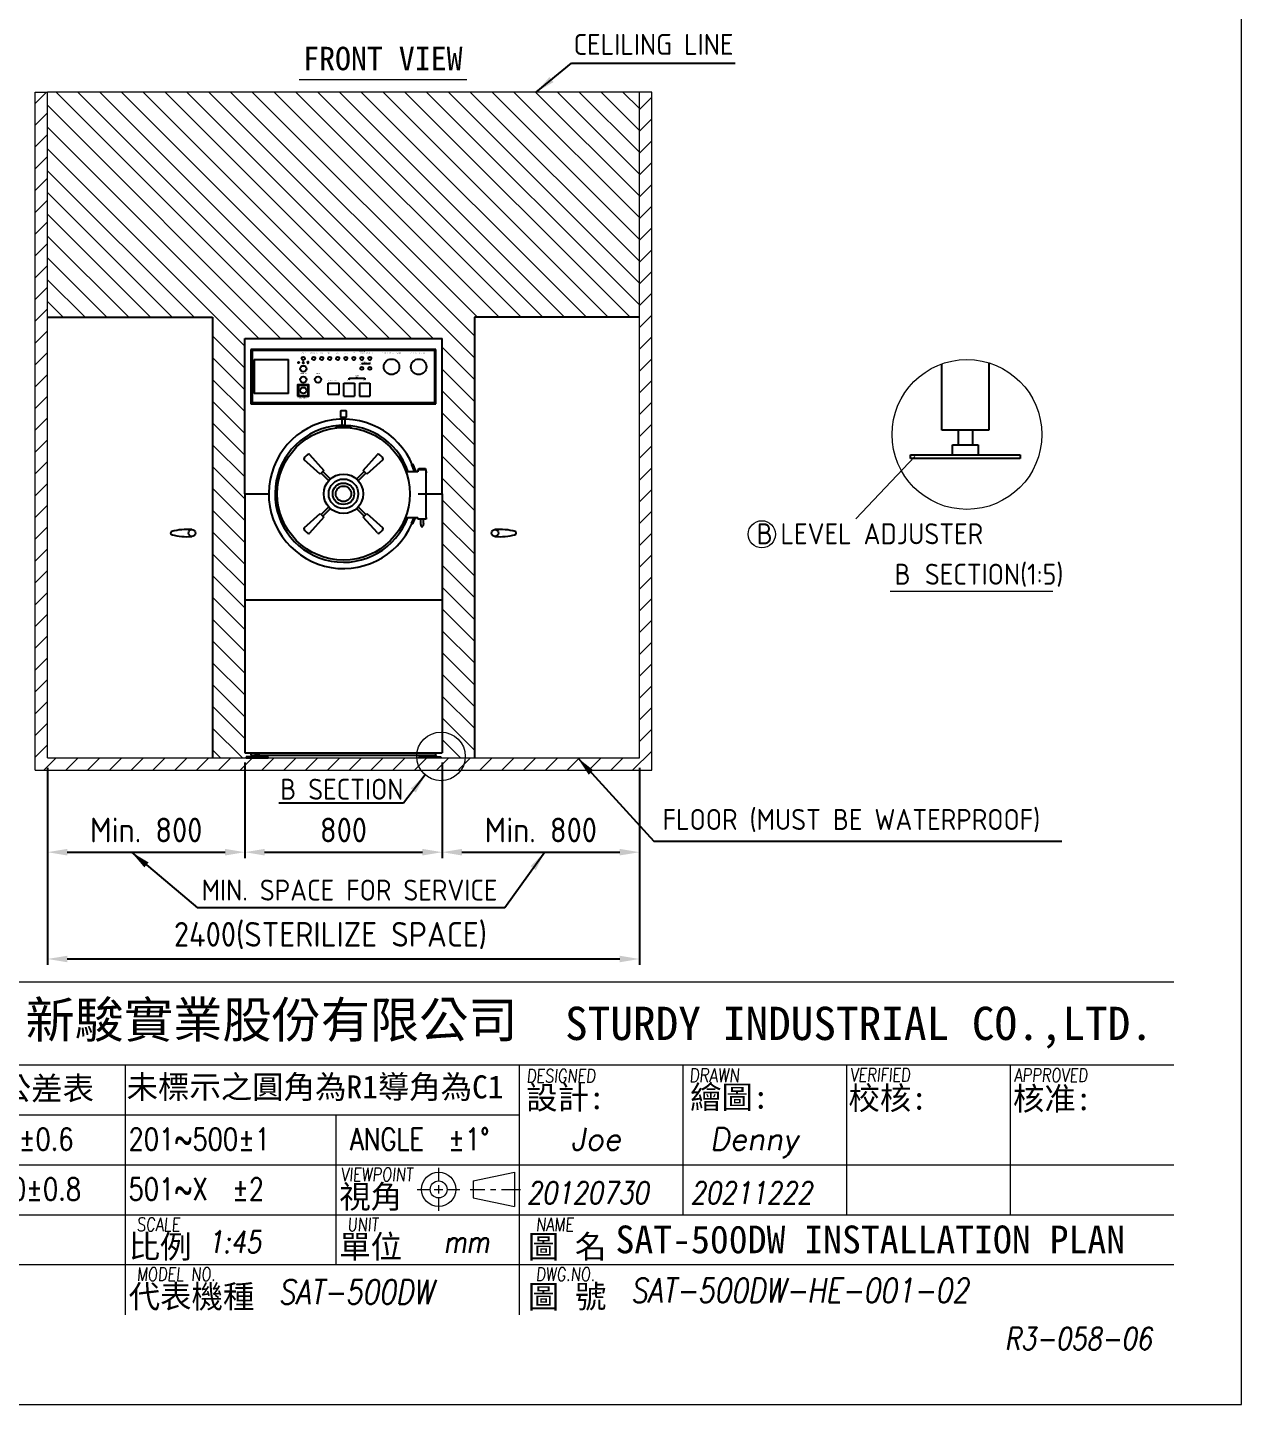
# Model space of a CAD drawing. Header units: millimetres. Extents: x -407643 to 27201, y 0 to 28520.
# Drawn here: x 22279 to 27201, y 0 to 5583 of the extents above; entities that cross this region are included whole.
import ezdxf
from ezdxf.enums import TextEntityAlignment as Align

# ---------------------------------------------------------------- set-up
doc = ezdxf.new("R2010")
doc.units = ezdxf.units.MM
doc.header["$MEASUREMENT"] = 0
doc.linetypes.add('HIDDEN', pattern=[9.525, 6.35, -3.175])
doc.layers.get('0').update_dxf_attribs({"lineweight": 25})
for name, color, linetype, lineweight in [('D', 3, 'Continuous', 13), ('F', 7, 'Continuous', 15), ('H', 2, 'HIDDEN', 15), ('S', 4, 'Continuous', 15), ('T', 4, 'Continuous', 15)]:
    doc.layers.add(name, color=color, linetype=linetype, lineweight=lineweight)
doc.styles.add('2', font='ARIAL.TTF')
doc.styles.get("Standard").update_dxf_attribs({"font": 'KAIU.TTF'})
doc.styles.add('STU25', font='isocp2.shx')
doc.styles.add('Text', font='romans.shx', dxfattribs={"width": 0.8, "oblique": 10})
doc.dimstyles.new('STU25', dxfattribs={"dimscale": 40, "dimtxt": 2.5, "dimasz": 2, "dimexe": 0.6, "dimexo": 1, "dimgap": 1, "dimtad": 1, "dimdsep": 46, "dimtxsty": 'STU25', "dimcen": 2, "dimazin": 2, "dimtfac": 1, "dimtmove": 0, "dimatfit": 3, "dimfxl": 0, "dimtolj": 1, "dimtzin": 0, "dimarcsym": 0})
doc.dimstyles.new('STU25$7', dxfattribs={"dimscale": 40, "dimtxt": 2.5, "dimasz": 2, "dimexe": 1.25, "dimexo": 0.625, "dimgap": 1, "dimtad": 0, "dimdec": 4, "dimdsep": 46, "dimtxsty": 'STU25', "dimcen": 2.5, "dimazin": 2, "dimtfac": 1, "dimtdec": 4, "dimtmove": 0, "dimatfit": 3, "dimfxl": 0, "dimtolj": 1, "dimtzin": 0, "dimarcsym": 0})

# ---------------------------------------------------------------- blocks, each defined once
blk = doc.blocks.new('*D5')
at = {"layer": 'D', "color": 0, "lineweight": -2}
for p, q in [((23960.2, 2602.7), (23960.2, 2215.5)), ((24760.2, 2581.7), (24760.2, 2215.5)), ((24040.2, 2239.5), (24680.2, 2239.5))]:
    blk.add_line(p, q, dxfattribs=at)
at = {"layer": 'D', "color": 0}
for points in [[(24040.2, 2252.8), (24040.2, 2226.2), (23960.2, 2239.5)], [(24680.2, 2226.2), (24680.2, 2252.8), (24760.2, 2239.5)]]:
    blk.add_solid(points, dxfattribs=at)
at = {"layer": 'Defpoints', "color": 0}
for p in [(23960.2, 2642.7), (24760.2, 2621.7), (24760.2, 2239.5)]:
    blk.add_point(p, dxfattribs=at)
at = {"layer": 'D', "color": 0, "insert": (24360.2, 2329.5), "char_height": 100, "attachment_point": 5, "style": 'STU25'}
blk.add_mtext('\\A1;Min. 800', dxfattribs=at)
blk = doc.blocks.new('*D4')
at = {"layer": 'D', "color": 0, "lineweight": -2}
for p, q in [((22360.2, 2581.7), (22360.2, 2215.5)), ((23160.2, 2602.7), (23160.2, 2215.5)), ((22440.2, 2239.5), (23080.2, 2239.5))]:
    blk.add_line(p, q, dxfattribs=at)
at = {"layer": 'D', "color": 0}
for points in [[(22440.2, 2252.8), (22440.2, 2226.2), (22360.2, 2239.5)], [(23080.2, 2226.2), (23080.2, 2252.8), (23160.2, 2239.5)]]:
    blk.add_solid(points, dxfattribs=at)
at = {"layer": 'Defpoints', "color": 0}
for p in [(23160.2, 2642.7), (22360.2, 2621.7), (23160.2, 2239.5)]:
    blk.add_point(p, dxfattribs=at)
at = {"layer": 'D', "color": 0, "insert": (22760.2, 2329.5), "char_height": 100, "attachment_point": 5, "style": 'STU25'}
blk.add_mtext('\\A1;Min. 800', dxfattribs=at)
blk = doc.blocks.new('*D14')
at = {"layer": 'D', "color": 0, "lineweight": -2}
for p, q in [((23160.2, 2602.7), (23160.2, 2215.5)), ((23960.2, 2602.7), (23960.2, 2215.5)), ((23240.2, 2239.5), (23880.2, 2239.5))]:
    blk.add_line(p, q, dxfattribs=at)
at = {"layer": 'D', "color": 0}
for points in [[(23240.2, 2252.8), (23240.2, 2226.2), (23160.2, 2239.5)], [(23880.2, 2226.2), (23880.2, 2252.8), (23960.2, 2239.5)]]:
    blk.add_solid(points, dxfattribs=at)
at = {"layer": 'Defpoints', "color": 0}
for p in [(23160.2, 2642.7), (23960.2, 2642.7), (23960.2, 2239.5)]:
    blk.add_point(p, dxfattribs=at)
at = {"layer": 'D', "color": 0, "insert": (23560.2, 2329.5), "char_height": 100, "attachment_point": 5, "style": 'STU25'}
blk.add_mtext('\\A1;800', dxfattribs=at)
blk = doc.blocks.new('*D18')
at = {"layer": 'D', "color": 0, "lineweight": -2}
for p, q in [((22360.2, 2581.7), (22360.2, 1782.4)), ((24760.2, 2581.7), (24760.2, 1782.4)), ((22440.2, 1806.4), (24680.2, 1806.4))]:
    blk.add_line(p, q, dxfattribs=at)
at = {"layer": 'D', "color": 0}
for points in [[(22440.2, 1819.7), (22440.2, 1793.1), (22360.2, 1806.4)], [(24680.2, 1793.1), (24680.2, 1819.7), (24760.2, 1806.4)]]:
    blk.add_solid(points, dxfattribs=at)
at = {"layer": 'Defpoints', "color": 0}
for p in [(22360.2, 2621.7), (24760.2, 2621.7), (24760.2, 1806.4)]:
    blk.add_point(p, dxfattribs=at)
at = {"layer": 'D', "color": 0, "insert": (22872.6, 1956.4), "char_height": 100, "attachment_point": 1, "style": 'STU25'}
blk.add_mtext('\\A1;2400(STERILIZE SPACE)', dxfattribs=at)
blk = doc.blocks.new('新駿LOGO')
at = {"attachment_point": 1, "style": 'STU25'}
for s, insert, char_height in [('{\\f標楷體|b0|i0|c136|p65;新駿實業股份有限公司}', (-504.12, -439.33), 3.25), ('{\\f標楷體|b0|i0|c136|p65;STURDY\\H0.9667x; \\H1.034x;INDUSTRIAL CO.,LTD.}', (-455.51, -439.78), 3)]:
    blk.add_mtext(s, dxfattribs=dict(at, insert=insert, char_height=char_height))
blk = doc.blocks.new('H421')
at = {"layer": 'F', "color": 7}
for p, q in [((155.91, 38.09), (286.91, 38.09)), ((211.36, 38.09), (286.91, 38.09)), ((155.91, 30.59), (286.91, 30.59)), ((192.41, 30.59), (192.41, 17.09)), ((242.66, 30.59), (242.66, 17.09)), ((257.41, 30.59), (257.41, 17.09)), ((272.16, 30.59), (272.16, 17.09)), ((155.91, 26.09), (227.91, 26.09)), ((211.41, 26.09), (211.41, 17.09)), ((155.91, 21.59), (286.91, 21.59)), ((214.91, 21.59), (286.91, 21.59)), ((227.91, 21.59), (286.91, 21.59)), ((155.91, 17.09), (286.91, 17.09)), ((211.41, 17.09), (211.41, 12.59)), ((227.91, 17.09), (227.91, 8.09)), ((286.91, 12.59), (155.91, 12.59))]:
    blk.add_line(p, q, dxfattribs=at)
at = {"layer": 'F'}
for p, q in [((227.91, 30.59), (227.91, 17.09)), ((192.41, 17.09), (192.41, 8.09))]:
    blk.add_line(p, q, dxfattribs=at)
at = {"layer": 'F', "color": 0}
for p, q in [((220.66, 21.32), (220.66, 20.14)), ((223.77, 20.14), (227.5, 20.92)), ((223.77, 20.14), (223.77, 18.62)), ((227.5, 20.92), (227.5, 17.84)), ((218.72, 19.38), (219.89, 19.38)), ((220.27, 19.38), (221.04, 19.38)), ((220.66, 19.77), (220.66, 19)), ((220.66, 18.62), (220.66, 17.45)), ((221.42, 19.38), (222.57, 19.38)), ((223.49, 19.38), (224.81, 19.38)), ((223.77, 18.62), (227.5, 17.84)), ((225.34, 19.38), (225.81, 19.38)), ((226.31, 19.38), (228.03, 19.38))]:
    blk.add_line(p, q, dxfattribs=at)
for radius in [1.54, 0.762]:
    blk.add_circle((220.66, 19.38), radius, dxfattribs=at)
blk.add_blockref('新駿LOGO', (687.56, 475.62))
at = {"layer": 'F', "lineweight": -3}
for s, height, p in [('未標註者一般公差表', 2.076, (164.12, 27.45)), ('未標示之圓角為R1導角為C1', 2.0757, (192.54, 27.58)), ('設計:', 2.076, (228.54, 26.61)), ('繪圖:', 2.076, (243.32, 26.66)), ('校核:', 2.076, (257.59, 26.57)), ('核准:', 2.076, (272.41, 26.52)), ('視角', 2.076, (211.71, 17.69)), ('比例', 2.076, (192.73, 13.19)), ('單位', 2.076, (211.71, 13.19)), ('圖 名', 2.076, (228.7, 13.19)), ('代表機種', 2.076, (192.73, 8.69)), ('圖 號', 2.076, (228.7, 8.69))]:
    blk.add_text(s, height=height, dxfattribs=at).set_placement(p)
at = {"layer": 'F', "color": 1, "lineweight": 15, "style": 'Text', "oblique": 5, "width": 0.8}
for s, height, p in [('DESIGNED', 1.2, (228.57, 29.01)), ('DRAWN', 1.245, (243.23, 29.03)), ('VERIFIED', 1.2, (257.72, 29.09)), ('APPROVED', 1.2, (272.5, 29.06)), ('VIEWPOINT', 1.2, (211.83, 20.13)), ('SCALE', 1.2, (193.44, 15.63)), ('UNIT', 1.2, (212.42, 15.63)), ('NAME', 1.2, (229.41, 15.63)), ('MODEL NO.', 1.2, (193.44, 11.13)), ('DWG.NO.', 1.2, (229.41, 11.13))]:
    blk.add_text(s, height=height, dxfattribs=at).set_placement(p)
at = {"layer": 'F', "lineweight": 20, "style": 'Text', "width": 0.8}
for s, p in [('51~100±0.6', (174.32, 22.91)), ('201~500±1', (192.72, 22.91)), ('ANGLE  ±1%%D', (212.68, 22.91)), ('101~200±0.8', (173.63, 18.41)), ('501~X  ±2', (192.72, 18.41))]:
    blk.add_text(s, height=2, dxfattribs=at).set_placement(p)

msp = doc.modelspace()

# ---------------------------------------------------------------- hatches: boundary and pattern name
h = msp.add_hatch(color=256)
h.paths.add_polyline_path([(23190.17, 4273.206), (23190.17, 4063.206), (23930.17, 4063.206), (23930.17, 4273.206)], flags=16)
h.paths.add_polyline_path([(23185.17, 4278.206), (23185.17, 4058.206), (23935.17, 4058.206), (23935.17, 4278.206)])
h = msp.add_hatch(color=256)
h.paths.add_polyline_path([(23420.17, 4134.706), (23374.17, 4134.706), (23374.17, 4088.706), (23420.17, 4088.706)])
h.paths.add_polyline_path([(23377.17, 4091.706), (23417.17, 4091.706), (23417.17, 4131.706), (23377.17, 4131.706)], flags=16)
at = {"linetype": 'Continuous'}
for points in [[(23191.882, 2624.706), (23194.778, 2627.602), (23194.778, 2624.706)], [(23215.563, 2624.706), (23218.459, 2624.706), (23215.563, 2627.602)], [(23904.778, 2624.706), (23901.882, 2624.706), (23904.778, 2627.602)], [(23928.459, 2624.706), (23925.563, 2627.602), (23925.563, 2624.706)]]:
    msp.add_hatch(color=256, dxfattribs=at).paths.add_polyline_path(points)
at = {"layer": 'D'}
h = msp.add_hatch(dxfattribs=at)
h.set_pattern_fill('ANSI31', color=256, scale=500, angle=90, style=0)
h.set_pattern_definition([(135, (14016.34, 0), (-44.19417, -44.19417), [])])
h.paths.add_polyline_path([(23960.17, 4322.706), (23960.17, 3692.706), (23960.17, 3262.706), (23960.17, 2642.706), (23935.17, 2642.706), (23935.17, 2632.706), (23925.563, 2632.706), (23925.563, 2624.706), (23959.67, 2624.706), (23959.67, 2621.706), (24090.955, 2621.706), (24090.955, 4408.641), (24760.17, 4408.641), (24760.17, 5321.706), (22360.17, 5321.706), (22360.17, 4408.641), (23029.386, 4408.641), (23029.386, 2621.706), (23160.67, 2621.706), (23160.67, 2624.706), (23194.778, 2624.706), (23194.778, 2632.706), (23185.17, 2632.706), (23185.17, 2642.706), (23160.17, 2642.706), (23160.17, 3262.706), (23160.17, 3692.706), (23160.17, 4322.706)])
at = {"layer": 'H', "ltscale": 5}
h = msp.add_hatch(dxfattribs=at)
h.set_pattern_fill('ANSI31', color=256, scale=500, style=0)
h.set_pattern_definition([(45, (240559.74, 23237.635), (-44.194174, 44.194174), [])])
h.paths.add_polyline_path([(24810.17, 2571.706), (24810.17, 5321.706), (24760.17, 5321.706), (24760.17, 2621.706), (22360.17, 2621.706), (22360.17, 5321.706), (22310.17, 5321.706), (22310.17, 2571.706)])
h.paths.add_polyline_path([(24810.17, 5321.706), (24760.17, 5321.706)], flags=16)
h.paths.add_polyline_path([(22310.17, 5321.706), (22360.17, 5321.706)], flags=16)

# ---------------------------------------------------------------- linework, layer by layer
for p, q in [((22360.17, 4408.641), (23029.386, 4408.641)), ((23029.386, 4408.641), (23029.386, 2621.706)), ((24090.955, 4408.641), (24090.955, 2621.706)), ((24760.17, 4408.641), (24090.955, 4408.641)), ((23160.17, 3692.706), (23160.17, 4322.706)), ((23160.17, 4322.706), (23960.17, 4322.706)), ((23960.17, 3692.706), (23960.17, 4322.706)), ((23185.17, 4278.206), (23185.17, 4058.206)), ((23935.17, 4278.206), (23185.17, 4278.206)), ((23190.17, 4273.206), (23190.17, 4063.206)), ((23930.17, 4273.206), (23190.17, 4273.206)), ((23930.17, 4063.206), (23930.17, 4273.206)), ((23935.17, 4058.206), (23935.17, 4278.206)), ((23198.67, 4237.206), (23198.67, 4099.206)), ((23198.67, 4237.206), (23336.67, 4237.206)), ((23336.67, 4099.206), (23336.67, 4237.206)), ((23375.582, 4225.888), (23375.582, 4222.888)), ((23377.182, 4225.206), (23375.582, 4225.888)), ((23375.582, 4225.888), (23376.248, 4225.888)), ((23377.182, 4223.706), (23375.582, 4224.388)), ((23377.182, 4222.206), (23375.582, 4222.888)), ((23376.382, 4225.547), (23376.382, 4222.547)), ((23377.182, 4225.206), (23377.182, 4222.206)), ((23378.186, 4225.206), (23377.182, 4225.206)), ((23381.182, 4223.706), (23377.182, 4223.706)), ((23381.182, 4222.206), (23377.182, 4222.206)), ((23378.23, 4225.283), (23377.523, 4224.051)), ((23377.523, 4224.051), (23377.791, 4223.841)), ((23377.791, 4223.841), (23378.378, 4225.243)), ((23378.401, 4225.206), (23378.363, 4225.206)), ((23378.382, 4225.243), (23379.182, 4223.706)), ((23379.578, 4223.872), (23378.539, 4225.286)), ((23381.182, 4225.206), (23378.598, 4225.206)), ((23379.182, 4224.411), (23379.182, 4225.206)), ((23379.182, 4223.706), (23379.578, 4223.872)), ((23379.182, 4222.206), (23379.182, 4223.706)), ((23381.182, 4225.206), (23380.199, 4225.625)), ((23381.182, 4222.206), (23381.182, 4225.206)), ((23413.682, 4225.194), (23413.682, 4224.694)), ((23413.687, 4225.354), (23414.717, 4226.384)), ((23415.94, 4222.206), (23413.694, 4224.452)), ((23417.164, 4222.395), (23413.757, 4225.802)), ((23413.78, 4224), (23416.164, 4226.384)), ((23413.984, 4226.384), (23418.381, 4226.384)), ((23414.327, 4223.018), (23417.693, 4226.384)), ((23418.037, 4223.018), (23414.671, 4226.384)), ((23414.932, 4227.63), (23414.932, 4228.558)), ((23415.2, 4222.395), (23418.607, 4225.802)), ((23418.584, 4224), (23416.2, 4226.384)), ((23416.424, 4222.206), (23418.67, 4224.452)), ((23417.432, 4227.63), (23417.432, 4228.558)), ((23418.677, 4225.354), (23417.647, 4226.384)), ((23418.68, 4224.794), (23418.682, 4225.194)), ((23634.67, 4221.542), (23634.67, 4219.542)), ((23634.67, 4221.542), (23667.17, 4221.542)), ((23650.92, 4223.542), (23650.92, 4221.542)), ((23667.17, 4221.542), (23667.17, 4219.542)), ((23497.67, 4141.706), (23542.67, 4141.706)), ((23497.67, 4096.706), (23497.67, 4141.706)), ((23542.67, 4096.706), (23542.67, 4141.706)), ((23561.82, 4089.206), (23561.82, 4141.706)), ((23561.82, 4141.706), (23604.52, 4141.706)), ((23583.67, 4156.886), (23583.67, 4161.886)), ((23583.67, 4161.886), (23646.17, 4161.886)), ((23604.52, 4141.706), (23604.52, 4089.206)), ((23614.92, 4161.886), (23614.92, 4166.886)), ((23624.82, 4141.706), (23624.82, 4089.206)), ((23624.82, 4141.706), (23667.52, 4141.706)), ((23646.17, 4161.886), (23646.17, 4156.886)), ((23667.52, 4141.706), (23667.52, 4089.206)), ((23336.67, 4099.206), (23198.67, 4099.206)), ((23497.67, 4096.706), (23542.67, 4096.706)), ((23561.82, 4089.206), (23604.52, 4089.206)), ((23624.82, 4089.206), (23667.52, 4089.206)), ((23185.17, 4058.206), (23935.17, 4058.206)), ((23190.17, 4063.206), (23930.17, 4063.206)), ((23547.67, 4026.906), (23547.67, 4005.906)), ((23570.67, 4028.906), (23549.67, 4028.906)), ((23572.67, 4005.906), (23572.67, 4026.906)), ((23549.67, 4003.906), (23554.17, 4003.906)), ((23554.17, 4003.906), (23566.17, 4003.906)), ((23554.17, 4003.906), (23554.17, 3963.406)), ((23566.17, 4003.906), (23570.67, 4003.906)), ((23566.17, 4003.906), (23566.17, 3963.406)), ((23529.17, 3963.406), (23529.17, 3961.406)), ((23591.17, 3963.406), (23529.17, 3963.406)), ((23529.17, 3961.406), (23591.17, 3961.406)), ((23591.17, 3961.406), (23591.17, 3963.406)), ((23836.164, 3812.118), (23841.58, 3814.7)), ((23864.628, 3794.206), (23865.128, 3794.706)), ((23864.628, 3790.206), (23864.628, 3794.206)), ((23865.128, 3789.706), (23864.628, 3790.206)), ((23865.128, 3794.706), (23892.128, 3794.706)), ((23892.128, 3789.706), (23865.128, 3789.706)), ((23892.128, 3794.706), (23892.628, 3794.206)), ((23892.628, 3790.206), (23892.128, 3789.706)), ((23892.628, 3794.206), (23892.628, 3790.206)), ((23896.128, 3783.706), (23896.128, 3777.706)), ((23160.17, 3692.706), (23160.17, 3262.706)), ((23160.17, 3692.706), (23257.17, 3692.706)), ((23160.17, 3692.706), (23257.17, 3692.706)), ((23863.17, 3692.706), (23960.17, 3692.706)), ((23863.17, 3692.706), (23960.17, 3692.706)), ((23960.17, 3692.706), (23960.17, 3262.706)), ((23872.278, 3589.706), (23872.278, 3571.706)), ((23884.978, 3571.706), (23884.978, 3589.706)), ((23896.128, 3601.706), (23896.128, 3607.706)), ((23836.164, 3573.294), (23841.58, 3570.712)), ((23872.278, 3571.706), (23875.128, 3559.706)), ((23875.128, 3559.706), (23882.128, 3559.706)), ((23884.978, 3571.706), (23882.128, 3559.706)), ((23160.17, 3262.706), (23160.17, 2642.706)), ((23160.17, 3262.706), (23960.17, 3262.706)), ((23160.17, 3262.706), (23960.17, 3262.706)), ((23960.17, 3262.706), (23960.17, 2642.706)), ((23160.17, 2642.706), (23960.17, 2642.706)), ((23254.67, 2625.706), (23165.67, 2625.706)), ((23165.67, 2625.706), (23165.67, 2621.706)), ((23185.17, 2642.706), (23185.17, 2632.706)), ((23185.17, 2632.706), (23935.17, 2632.706)), ((23199.778, 2632.706), (23199.778, 2625.706)), ((23220.563, 2632.706), (23199.778, 2632.706)), ((23204.974, 2632.706), (23204.974, 2625.706)), ((23215.366, 2632.706), (23215.366, 2625.706)), ((23220.563, 2625.706), (23220.563, 2632.706)), ((23254.67, 2621.706), (23254.67, 2625.706)), ((23865.67, 2625.706), (23954.67, 2625.706)), ((23865.67, 2621.706), (23865.67, 2625.706)), ((23899.778, 2625.706), (23899.778, 2632.706)), ((23899.778, 2632.706), (23920.563, 2632.706)), ((23904.974, 2632.706), (23904.974, 2625.706)), ((23915.366, 2632.706), (23915.366, 2625.706)), ((23920.563, 2632.706), (23920.563, 2625.706)), ((23935.17, 2632.706), (23935.17, 2642.706)), ((23954.67, 2625.706), (23954.67, 2621.706)), ((23165.67, 2621.706), (23254.67, 2621.706)), ((23954.67, 2621.706), (23865.67, 2621.706))]:
    msp.add_line(p, q)
at = {"linetype": 'Continuous'}
for p, q in [((25987.075, 3950.985), (25987.075, 4219.809)), ((26177.075, 4223.785), (26177.075, 3950.985)), ((26177.075, 3950.985), (25987.075, 3950.985)), ((26052.075, 3950.985), (26052.075, 3890.985)), ((26112.075, 3890.985), (26112.075, 3950.985)), ((26030.114, 3850.985), (26030.114, 3890.985)), ((26030.114, 3890.985), (26134.037, 3890.985)), ((26134.037, 3890.985), (26134.037, 3850.985)), ((23465.703, 3772.323), (23401.003, 3830.66)), ((23422.216, 3851.873), (23480.553, 3787.173)), ((23639.788, 3787.173), (23698.124, 3851.873)), ((23719.337, 3830.66), (23654.637, 3772.323)), ((25859.575, 3835.985), (25859.575, 3850.985)), ((25859.575, 3850.985), (26304.575, 3850.985)), ((26304.575, 3835.985), (25859.575, 3835.985)), ((26304.575, 3850.985), (26304.575, 3835.985)), ((23480.553, 3787.173), (23465.703, 3772.323)), ((23469.769, 3776.389), (23500.343, 3745.816)), ((23507.06, 3752.533), (23476.487, 3783.107)), ((23643.854, 3783.107), (23613.28, 3752.533)), ((23619.998, 3745.816), (23650.571, 3776.389)), ((23654.637, 3772.323), (23639.788, 3787.173)), ((23861.128, 3782.206), (23813.527, 3782.206)), ((23896.128, 3789.706), (23861.128, 3789.706)), ((23861.128, 3789.706), (23861.128, 3782.206)), ((23896.128, 3782.206), (23896.128, 3789.706)), ((23896.128, 3597.206), (23896.128, 3782.206)), ((23500.343, 3639.596), (23469.769, 3609.022)), ((23476.487, 3602.305), (23507.06, 3632.878)), ((23613.28, 3632.878), (23643.854, 3602.305)), ((23650.571, 3609.022), (23619.998, 3639.596)), ((23401.387, 3555.098), (23465.703, 3613.088)), ((23480.553, 3598.239), (23422.216, 3533.539)), ((23465.703, 3613.088), (23480.553, 3598.239)), ((23639.788, 3598.239), (23654.637, 3613.088)), ((23697.778, 3533.923), (23639.788, 3598.239)), ((23654.637, 3613.088), (23719.337, 3554.752)), ((23811.326, 3597.206), (23861.128, 3597.206)), ((23861.128, 3589.706), (23861.128, 3597.206)), ((23896.128, 3589.706), (23861.128, 3589.706)), ((23896.128, 3597.206), (23896.128, 3589.706))]:
    msp.add_line(p, q, dxfattribs=at)
msp.add_lwpolyline([(23397.476, 4226.439, -0.25947728), (23397.603, 4226.909, 0.36155861), (23397.716, 4228.381), (23397.207, 4227.194), (23396.697, 4228.381, 0.36155861), (23396.811, 4226.909, -0.25947728), (23396.937, 4226.439), (23396.481, 4224.616, -0.41421356), (23395.896, 4224.22, 2.41421356), (23396.689, 4223.048), (23397.207, 4225.738), (23397.725, 4223.048, 2.41421356), (23398.517, 4224.22, -0.41421356), (23397.932, 4224.616)], format="xyb", close=True)
for points in [[(23374.17, 4088.706), (23420.17, 4088.706), (23420.17, 4134.706), (23374.17, 4134.706)], [(23377.17, 4091.706), (23417.17, 4091.706), (23417.17, 4131.706), (23377.17, 4131.706)]]:
    msp.add_lwpolyline(points, close=True)
for centre, radius in [((23397.17, 4241.706), 6.5), ((23439.67, 4241.706), 6.5), ((23472.17, 4241.706), 6.5), ((23504.67, 4241.706), 6.5), ((23537.17, 4241.706), 6.5), ((23569.67, 4241.706), 6.5), ((23602.17, 4241.706), 6.5), ((23634.67, 4241.706), 6.5), ((23667.17, 4241.706), 6.5), ((23378.382, 4225.547), 0.304), ((23397.17, 4199.706), 12.5), ((23395.707, 4223.238), 0.5), ((23398.707, 4223.238), 0.5), ((23634.67, 4201.706), 6.5), ((23667.17, 4201.706), 6.5), ((23755.17, 4207.706), 31.5), ((23865.17, 4207.706), 31.5), ((23397.17, 4155.706), 12.5), ((23457.17, 4155.706), 12.5), ((23397.17, 4111.706), 12.5), ((23560.17, 3692.706), 268.7), ((23560.17, 3692.706), 80), ((23560.17, 3692.706), 60), ((23560.17, 3692.706), 43.5), ((23560.17, 3692.706), 31.5), ((22945.763, 3533.539), 13.838), ((24174.578, 3533.539), 13.838)]:
    msp.add_circle(centre, radius)
for centre, radius, start, end in [((23416.182, 4225.194), 2.5, 125.685335, 180), ((23416.182, 4224.694), 2.5, 180, 2.294199), ((23414.432, 4227.63), 0.5, 305.685335, 0), ((23414.832, 4228.558), 0.1, 0, 59.933984), ((23417.532, 4228.558), 0.1, 120.066016, 180), ((23417.932, 4227.63), 0.5, 180, 234.314665), ((23416.182, 4225.194), 2.5, 359.425587, 54.314665), ((23549.67, 4026.906), 2, 90, 180), ((23570.67, 4026.906), 2, 0, 90), ((23560.17, 3692.706), 303, 17.180298, 341.628228), ((23549.67, 4005.906), 2, 180, 270), ((23570.67, 4005.906), 2, 270, 0), ((23585.67, 3692.706), 277.5, 18.815545, 25.487446), ((23585.67, 3692.706), 283.5, 18.402875, 25.487446), ((23585.67, 3692.706), 277.5, 334.512554, 339.87044), ((23585.67, 3692.706), 283.5, 334.512554, 340.314276), ((22866.746, 3533.539), 7.438, 92.871294, 267.128706), ((22926.133, 3295.656), 252.485, 85.540935, 104.343446), ((22926.133, 3771.422), 252.485, 255.656554, 274.459065), ((24194.208, 3295.656), 252.485, 75.656554, 94.459065), ((24194.208, 3771.422), 252.485, 265.540935, 284.343446), ((24253.594, 3533.539), 7.438, 272.871294, 87.128706)]:
    msp.add_arc(centre, radius, start, end)
at = {"linetype": 'ByBlock'}
msp.add_arc((23560.17, 3692.706), 277.5, 18.815545, 339.87044, dxfattribs=at)
at = {"linetype": 'Continuous'}
for centre, radius, start, end in [((23418.676, 3848.333), 5.007, 39.078128, 123.647115), ((23701.664, 3848.333), 5.007, 56.352885, 135), ((23404.543, 3834.2), 5.007, 146.352885, 225), ((23446.804, 3806.072), 55.773, 123.647115, 146.352885), ((23673.536, 3806.072), 55.773, 33.647115, 56.352885), ((23715.797, 3834.2), 5.007, 309.078128, 33.647115), ((23404.543, 3551.212), 5.007, 129.078078, 213.647115), ((23446.804, 3579.34), 55.773, 213.647115, 236.352885), ((23418.676, 3537.079), 5.007, 236.352885, 315), ((23701.664, 3537.079), 5.007, 219.078078, 303.647115), ((23673.536, 3579.34), 55.773, 303.647115, 326.352885), ((23715.797, 3551.212), 5.007, 326.352885, 45)]:
    msp.add_arc(centre, radius, start, end, dxfattribs=at)
msp.add_ellipse((23416.182, 4228.894), major_axis=(-1.5, 0), ratio=0.33333333)
for points in [[(23378.202, 4225.792), (23377.699, 4225.993), (23376.103, 4226.188), (23376.611, 4225.537), (23378.226, 4225.286)], [(23378.563, 4225.792), (23379.065, 4225.993), (23380.462, 4226.416), (23380.318, 4225.791), (23378.539, 4225.286)]]:
    msp.add_spline(points, degree=3)
for points, knots in [([(23378.099, 4225.437), (23377.508, 4225.635), (23376.617, 4225.856), (23376.695, 4225.506), (23377.083, 4225.303)], [0.70140981, 0.70140981, 0.70140981, 0.70140981, 2.14926829, 2.29859055, 2.29859055, 2.29859055, 2.29859055]), ([(23378.667, 4225.44), (23379.14, 4225.683), (23379.855, 4226.06), (23379.781, 4225.485), (23379.4, 4225.274)], [0.80313123, 0.80313123, 0.80313123, 0.80313123, 2.00034188, 2.40933889, 2.40933889, 2.40933889, 2.40933889])]:
    msp.add_open_spline(points, degree=3, knots=knots)
at = {"layer": 'D', "color": 11}
msp.add_line((23380.797, 5372.347), (24061.06, 5372.347), dxfattribs=at)
at = {"layer": 'D', "linetype": 'Continuous'}
msp.add_line((25877.51, 3844.685), (25637.192, 3590.672), dxfattribs=at)
at = {"layer": 'D'}
for p, q in [((25776.414, 3298.551), (26436.194, 3298.551)), ((23254.67, 2621.706), (23865.67, 2621.706))]:
    msp.add_line(p, q, dxfattribs=at)
for centre, radius in [((26088.11, 3933.372), 303.734), ((25256.469, 3528.67), 55), ((23955.664, 2627.822), 98.378)]:
    msp.add_circle(centre, radius, dxfattribs=at)
at = {"layer": 'F', "color": 6}
msp.add_lwpolyline([(14016.341, 9270), (14016.341, 0), (27201.341, 0), (27201.341, 9270)], close=True, dxfattribs=at)
msp.add_lwpolyline([(14016.341, 9270), (14016.341, 0), (27201.341, 0), (27201.341, 9270)], close=True, dxfattribs=at)
at = {"layer": 'S', "linetype": 'Continuous'}
for p, q in [((22310.17, 2571.706), (22310.17, 5321.706)), ((22310.17, 5321.706), (22360.17, 5321.706)), ((22360.17, 2621.706), (22360.17, 5321.706)), ((24810.17, 5321.706), (22360.17, 5321.706)), ((24760.17, 2621.706), (24760.17, 5321.706)), ((24810.17, 5321.706), (24760.17, 5321.706)), ((24810.17, 2571.706), (24810.17, 5321.706)), ((22310.17, 2571.706), (24810.17, 2571.706)), ((22360.17, 2621.706), (24760.17, 2621.706))]:
    msp.add_line(p, q, dxfattribs=at)
at = {"layer": 'S'}
for p, q in [((22310.17, 5321.706), (22360.17, 5321.706)), ((22310.17, 5321.706), (22360.17, 5321.706)), ((24810.17, 5321.706), (24760.17, 5321.706)), ((24810.17, 5321.706), (24760.17, 5321.706)), ((24760.17, 4621.706), (24760.17, 4631.706))]:
    msp.add_line(p, q, dxfattribs=at)

# ---------------------------------------------------------------- block references
at = {"xscale": 45, "yscale": 45, "zscale": 45}
msp.add_blockref('H421', (14016.341, 0), dxfattribs=at)

# ---------------------------------------------------------------- texts
at = {"style": '2'}
for s, width, p in [('POWER', 1.05, (23397.17, 4260.679)), ('ADD WATER', 1.05, (23439.67, 4260.672)), ('HEAT', 1.05, (23472.17, 4260.686)), ('VACUUM', 1.05, (23504.67, 4260.806)), ('STERI.', 1.05, (23537.17, 4260.673)), ('EXHAUST', 1.05, (23569.67, 4260.705)), ('DRY', 1.05, (23602.17, 4260.681)), ('VACUUM', 1.2, (23634.676, 4267.243)), ('RELEASE', 1.1, (23634.67, 4260.657)), ('COMPLETE', 1.05, (23667.17, 4260.671)), ('CHAMBER  PRESSURE  GAUGE', 1.05, (23755.17, 4260.67)), ('JACKET  PRESSURE  GAUGE', 1.05, (23865.17, 4260.737)), ('CLOSE', 1.05, (23634.916, 4213.424)), ('OPPOSITE DOOR', 1.05, (23651.207, 4223.744)), ('OPEN', 1.05, (23667.416, 4213.439)), ('STAND  BY', 1.05, (23397.17, 4177.445)), ('START', 1.05, (23457.17, 4177.557)), ('TEMP. CONTROL', 1.05, (23520.17, 4150.229)), ('STERI.', 1.05, (23583.268, 4150.53)), ('TIMER', 1.05, (23614.92, 4168.211)), ('DRY', 1.05, (23646.17, 4150.53))]:
    msp.add_text(s, height=3.5, dxfattribs=dict(at, width=width)).set_placement(p, align=Align.BOTTOM_CENTER)
at = {"style": '2', "width": 1.05}
msp.add_text('EMERGENCY', height=3.5, dxfattribs=at).set_placement((23397.141, 4083.695), align=Align.TOP_CENTER)
at = {"layer": 'D', "color": 4}
msp.add_text('SAT-500DW INSTALLATION PLAN', height=112.5, dxfattribs=at).set_placement((24663.257, 613.035))
at = {"layer": 'D', "color": 11, "attachment_point": 1}
for s, insert, char_height in [('{\\Fisocp.shx;\\C3;CELILING LINE}', (24493.39, 5557.544), 85), ('FRONT VIEW', (23396.795, 5505.446), 95), ('{\\Fisocp2.shx;\\C3;B\\f???|b0|i0|c0|p65; \\Fisocp2.shx;LEVEL ADJUSTER}', (25235.659, 3573.102), 85), ('{\\Fisocp2.shx;B} {\\Fisocp2.shx;SECTION(1:5)}', (25794.832, 3409.135), 85), ('{\\Fisocp2.shx;\\C3;FLOOR (MUST BE WATERPROOF)}', (24853.912, 2414.689), 85), ('{\\Fisocp2.shx;\\C3;MIN. SPACE FOR SERVICE}', (22985.059, 2128.248), 85)]:
    msp.add_mtext(s, dxfattribs=dict(at, insert=insert, char_height=char_height))
at = {"layer": 'D', "color": 11, "insert": (23303.719, 2537.266), "char_height": 85, "attachment_point": 1, "style": 'STU25'}
msp.add_mtext('{\\C3;B SECTION}', dxfattribs=at)
at = {"layer": 'T', "lineweight": 20, "style": 'Text', "oblique": 10}
for s, p in [('Joe', (24480.833, 1031.163)), ('Denny', (25045.888, 1031.163))]:
    msp.add_text(s, height=90, dxfattribs=at).set_placement(p)
at = {"layer": 'T', "lineweight": 20, "style": 'Text', "oblique": 10, "width": 0.8}
for s, height, p in [('20120730', 90, (24303.514, 813.25)), ('20211222', 90, (24967.264, 813.25)), ('1:45', 90, (23009.861, 614.373)), ('mm', 90, (23966.478, 614.628)), ('SAT-500DW', 99, (23296.822, 406.77)), ('SAT-500DW-HE-001-02', 99, (24724.6, 413.064))]:
    msp.add_text(s, height=height, dxfattribs=at).set_placement(p)
at = {"layer": 'T', "linetype": 'Continuous', "lineweight": 20, "insert": (26242.172, 312.023), "char_height": 90, "attachment_point": 1, "style": 'Text'}
msp.add_mtext('{R3-058-06}', dxfattribs=at)

# ---------------------------------------------------------------- dimensions: what is measured, and where the dimension line sits
at = {"layer": 'D'}
dim = msp.add_linear_dim(base=(23160.17, 2239.494), p1=(22360.17, 2621.706), p2=(23160.17, 2642.706), text='Min. <>', dimstyle='STU25', dxfattribs=at)
dim.commit()
dim.dimension.update_dxf_attribs({"geometry": '*D4', "text_midpoint": (22760.17, 2329.494)})
dim = msp.add_linear_dim(base=(23960.17, 2239.494), p1=(23160.17, 2642.706), p2=(23960.17, 2642.706), dimstyle='STU25', dxfattribs=at)
dim.commit()
dim.dimension.update_dxf_attribs({"geometry": '*D14', "text_midpoint": (23560.17, 2329.494)})
for base, p1, text, picture, middle in [((24760.17, 2239.494), (23960.17, 2642.706), 'Min. <>', '*D5', (24360.17, 2239.494)), ((24760.17, 1806.385), (22360.17, 2621.706), '<>(STERILIZE SPACE)', '*D18', (23552.596, 1806.385))]:
    dim = msp.add_linear_dim(base=base, p1=p1, p2=(24760.17, 2621.706), text=text, dimstyle='STU25', dxfattribs=at)
    dim.commit()
    dim.dimension.update_dxf_attribs({"geometry": picture, "text_midpoint": middle, "dimtype": 160})

# ---------------------------------------------------------------- leaders
for points in [[(24341.793, 5321.706), (24485.083, 5439.053), (25148.216, 5439.053)], [(24509.983, 2621.706), (24819.079, 2284.797), (26473.172, 2284.797)], [(23892.054, 2552.775), (23803.694, 2438.676), (23298.541, 2438.676)], [(22700.258, 2239.494), (22968.02, 2013.841)], [(24376.305, 2239.494), (24214.124, 2013.841), (22968.02, 2013.841)]]:
    msp.add_leader(points, dimstyle='STU25$7', override={"dimgap": 1, "dimtad": 0}, dxfattribs=at)

doc.saveas('drawing.dxf')
